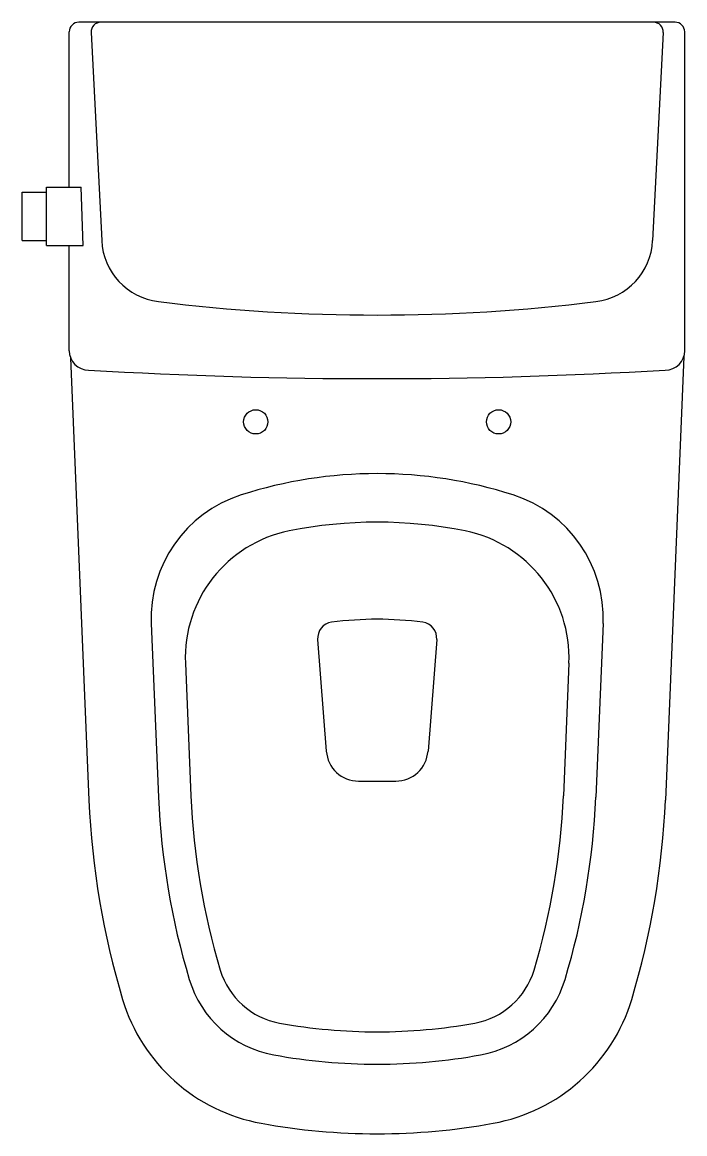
# Model space of a CAD drawing. Extents: x 2176 to 2585, y 1158 to 1845.
import ezdxf

# ---------------------------------------------------------------- set-up
doc = ezdxf.new("R2010")
doc.units = 0
doc.header["$LTSCALE"] = 50
doc.layers.add('FINA', color=6, linetype='CONTINUOUS')
doc.layers.add('GROSSA', color=3, linetype='CONTINUOUS')

msp = doc.modelspace()

# ---------------------------------------------------------------- linework, layer by layer
at = {"layer": 'FINA', "color": 0}
for p, q in [((2255.29, 1473.64), (2259.78, 1366.29)), ((2534.35, 1473.64), (2529.87, 1366.29)), ((2358.04, 1463.77), (2363.39, 1394.76)), ((2431.61, 1463.77), (2426.25, 1394.76)), ((2383.33, 1376.31), (2406.31, 1376.31))]:
    msp.add_line(p, q, dxfattribs=at)
for centre, radius, start, end in [((2394.82, 1291.31), 275, 72.2034, 107.7966), ((2335.22, 1476.98), 80, 107.7966, 182.3918), ((2454.42, 1476.98), 80, 357.6082, 72.2034), ((2368.01, 1464.55), 10, 97.51566, 184.43475), ((2394.82, 1261.31), 215, 82.48434, 97.51566), ((2421.64, 1464.55), 10, 355.56525, 82.48434), ((2383.33, 1396.31), 20, 184.43475, 270), ((2406.31, 1396.31), 20, 270, 355.56525), ((2716.38, 1385.36), 457, 182.3918, 196.74607), ((2073.27, 1385.36), 457, 343.25393, 357.6082), ((2342.92, 1272.99), 67, 196.74607, 259.68955), ((2446.73, 1272.99), 67, 280.31045, 343.25393), ((2394.82, 1558.31), 357, 259.68955, 270), ((2394.82, 1558.31), 357, 270, 280.31045)]:
    msp.add_arc(centre, radius, start, end, dxfattribs=at)
at = {"layer": 'GROSSA', "color": 0}
for p, q in [((2578.82, 1845.31), (2210.58, 1845.31)), ((2204.58, 1743.31), (2204.58, 1839.31)), ((2218.14, 1839), (2224.65, 1710.33)), ((2571.5, 1839), (2564.99, 1710.33)), ((2584.82, 1642.31), (2584.82, 1839.31)), ((2175.58, 1740.31), (2190.58, 1740.31)), ((2175.58, 1710.31), (2175.58, 1740.31)), ((2190.58, 1743.31), (2211.93, 1743.31)), ((2190.58, 1707.31), (2190.58, 1743.31)), ((2213.23, 1707.31), (2211.93, 1743.31)), ((2175.58, 1710.31), (2190.58, 1710.31)), ((2190.58, 1707.31), (2213.23, 1707.31)), ((2204.58, 1642.31), (2204.58, 1707.31)), ((2204.82, 1651.58), (2204.82, 1651.58)), ((2205.39, 1637.97), (2216.81, 1364.5)), ((2584.29, 1638.76), (2572.83, 1364.5)), ((2276.34, 1449.12), (2279.76, 1367.12)), ((2513.31, 1449.12), (2509.89, 1367.12))]:
    msp.add_line(p, q, dxfattribs=at)
for centre in [(2319.82, 1598.31), (2469.82, 1598.31)]:
    msp.add_circle(centre, 7.5, dxfattribs=at)
for centre, radius, start, end in [((2210.58, 1839.31), 6, 90, 180), ((2224.13, 1839.31), 6, 90, 182.89642), ((2565.51, 1839.31), 6, 357.10358, 90), ((2578.82, 1839.31), 6, 0, 90), ((2264.6, 1712.36), 40, 182.89642, 262.94333), ((2525.05, 1712.36), 40, 277.05667, 357.10358), ((2394.82, 2764.33), 1100, 262.94333, 277.05667), ((2216.58, 1642.31), 12, 180, 270), ((2572.82, 1642.31), 12, 270, 0), ((2394.7, 4625.02), 3000, 266.59613, 273.40387), ((2394.82, 1261.31), 275, 78.59556, 101.40444), ((2356.27, 1452.46), 80, 101.40444, 182.3918), ((2433.38, 1452.46), 80, 357.6082, 78.59556), ((2716.38, 1385.36), 500, 182.3918, 196.74607), ((2716.38, 1385.36), 437, 182.3918, 196.74607), ((2073.27, 1385.36), 437, 343.25393, 357.6082), ((2073.27, 1385.36), 500, 343.25393, 357.6082), ((2342.92, 1272.99), 47, 196.74607, 259.68955), ((2446.73, 1272.99), 47, 280.31045, 343.25393), ((2342.92, 1272.99), 110, 196.74607, 259.68955), ((2446.73, 1272.99), 110, 280.31045, 343.25393), ((2394.82, 1558.31), 337, 259.68955, 270), ((2394.82, 1558.31), 337, 270, 280.31045), ((2394.82, 1558.31), 400, 259.68955, 270), ((2394.82, 1558.31), 400, 270, 280.31045)]:
    msp.add_arc(centre, radius, start, end, dxfattribs=at)

doc.saveas('drawing.dxf')
